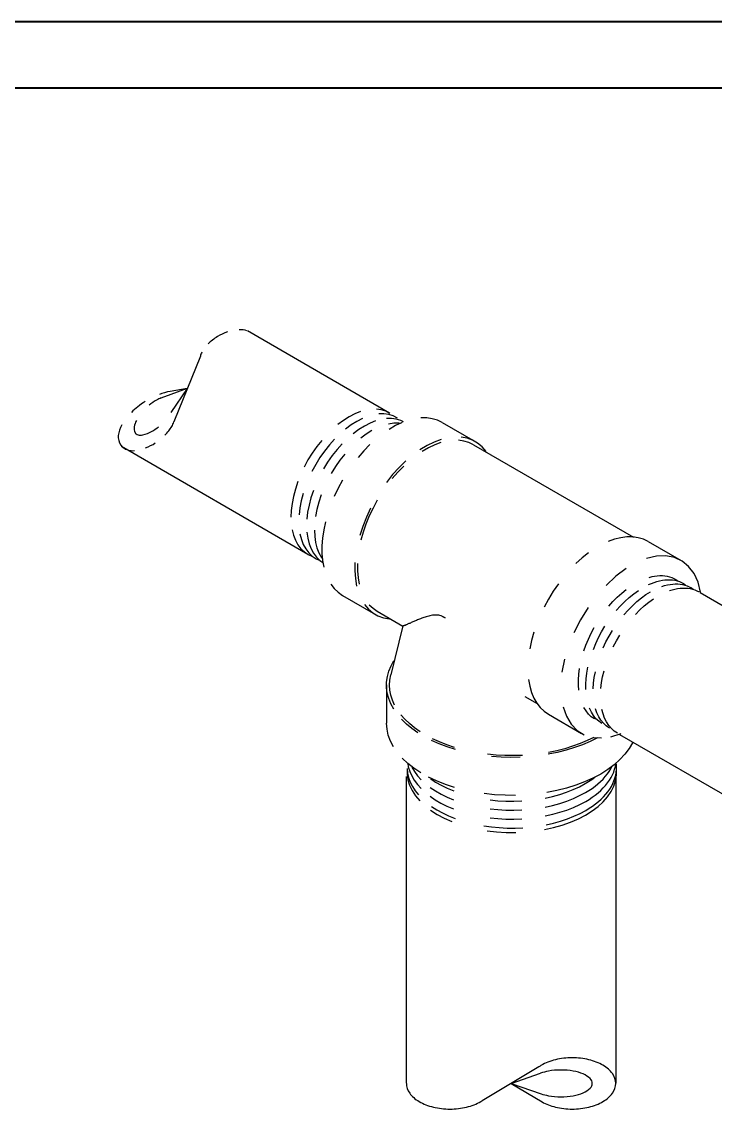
# Model space of a CAD drawing. Header units: centimetres. Extents: x 394264 to 551709, y 50011 to 59011.
# Drawn here: x 525244.8 to 525434.8, y 54532.3 to 54833.3 of the extents above; entities that cross this region are included whole.
import ezdxf

# ---------------------------------------------------------------- set-up
doc = ezdxf.new("R2010")
doc.units = ezdxf.units.CM
for name, color, linetype, lineweight in [('-M-YNGN-ZON3', 6, 'SP', 30), ('0-KRCN-DETAY-ÇERÇEVE', 71, 'Continuous', 40), ('0-KRCN-YNG-CIHAZ', 4, 'Continuous', 30)]:
    doc.layers.add(name, color=color, linetype=linetype, lineweight=lineweight)
doc.styles.add('CIZGI', font='tahoma.ttf', dxfattribs={"width": 0.8, "oblique": 20})
doc.linetypes.add('SP', pattern='A,2,-0.1,["SP",CIZGI,S=0.14,R=0.2,X=0,Y=-0.07],-0.255', length=2.355)

# ---------------------------------------------------------------- blocks, each defined once
blk = doc.blocks.new('A$C66BCA59E')
at = {"layer": '0-KRCN-YNG-CIHAZ', "color": 31, "linetype": 'Continuous', "lineweight": -3, "extrusion": (0, 0.816497, 0.57735)}
for p, q in [((673.62, -107.21, 2060.96), (634.66, -84.71, 2078.96)), ((621.77, -91.59, 2012.1), (614.48, -109.64, 2037.63)), ((618.18, -100.48, 2024.66), (610.89, -103.13, 2028.41)), ((618.18, -100.48, 2024.66), (613.49, -101.29, 2025.82)), ((618.18, -100.48, 2024.66), (613.68, -107.07, 2033.99)), ((688.11, -109.81, 2097.5), (697.14, -115.03, 2097.5)), ((651.25, -145.95, 2060.96), (600.12, -116.42, 2069.01)), ((696.65, -115.89, 2097.5), (740.58, -141.26, 2097.5)), ((744.6, -142.43, 2097.5), (753.63, -147.64, 2097.5)), ((758.81, -156.39, 2103.11), (848.78, -208.33, 2176.57)), ((660.75, -157.19, 2097.5), (669.79, -162.41, 2097.5)), ((670.29, -161.54, 2097.5), (677.31, -165.6, 2097.5)), ((688.92, -163.39, 2097.5), (688.19, -162.97, 2097.5)), ((688.19, -162.97, 2097.5), (688.92, -163.39, 2097.5)), ((677.3, -165.59, 2097.5), (673.98, -179.02, 2097.5)), ((672.84, -181.76, 2097.5), (672.84, -192.2, 2097.5)), ((710.72, -184.89, 2097.5), (714.14, -186.86, 2097.5)), ((717.24, -189.8, 2097.5), (726.28, -195.02, 2097.5)), ((736.75, -195.31, 2158.16), (825.65, -246.63, 2230.74)), ((678.28, -290.94, 2293.41), (678.28, -206.85, 2174.48)), ((735.8, -290.94, 2293.41), (735.8, -206.85, 2174.48)), ((714.64, -286.44, 2287.03), (699.04, -295.72, 2300.16)), ((707, -290.98, 2293.46), (715.08, -288.18, 2289.49)), ((707, -290.98, 2293.46), (715.49, -296.06, 2300.64)), ((707, -290.98, 2293.46), (715.23, -293.84, 2297.49))]:
    blk.add_line(p, q, dxfattribs=at)
at = {"layer": '0-KRCN-YNG-CIHAZ', "color": 31, "linetype": 'Continuous', "lineweight": -3}
for p, q in [((662.57, -108.24, 2060.96), (661.01, -109.22, 2060.96)), ((664.13, -107.44, 2060.96), (662.57, -108.24, 2060.96)), ((665.68, -106.83, 2060.96), (664.13, -107.44, 2060.96)), ((671.4, -106.35, 2060.96), (670.06, -106.17, 2060.96)), ((672.13, -107.45, 2060.96), (670.73, -107.47, 2060.96)), ((672.64, -106.73, 2060.96), (671.4, -106.35, 2060.96)), ((673.45, -107.63, 2060.96), (672.13, -107.45, 2060.96)), ((673.78, -107.3, 2060.96), (672.64, -106.73, 2060.96)), ((674.69, -108, 2060.96), (673.45, -107.63, 2060.96)), ((675.83, -108.57, 2060.96), (674.69, -108, 2060.96)), ((661.01, -109.22, 2060.96), (659.46, -110.36, 2060.96)), ((663.1, -110.48, 2060.96), (661.56, -111.62, 2060.96)), ((664.66, -109.51, 2060.96), (663.1, -110.48, 2060.96)), ((666.21, -108.71, 2060.96), (664.66, -109.51, 2060.96)), ((666.75, -110.77, 2060.96), (665.19, -111.74, 2060.96)), ((668.3, -109.98, 2060.96), (666.75, -110.77, 2060.96)), ((669.83, -109.37, 2060.96), (668.3, -109.98, 2060.96)), ((674.19, -108.72, 2060.96), (672.79, -108.74, 2060.96)), ((674.86, -110.02, 2060.96), (673.41, -110.24, 2060.96)), ((675.32, -110.67, 2097.5), (673.54, -111.71, 2097.5)), ((675.51, -108.9, 2060.96), (674.19, -108.72, 2060.96)), ((676.25, -110, 2060.96), (674.86, -110.02, 2060.96)), ((677.1, -109.84, 2097.5), (675.32, -110.67, 2097.5)), ((676.75, -109.28, 2060.96), (675.51, -108.9, 2060.96)), ((676.69, -110.06, 2060.79), (676.25, -110, 2060.96)), ((677.51, -109.66, 2060.69), (676.75, -109.28, 2060.96)), ((683.84, -108.55, 2097.5), (682.24, -108.56, 2097.5)), ((685.36, -108.76, 2097.5), (683.84, -108.55, 2097.5)), ((686.79, -109.18, 2097.5), (685.36, -108.76, 2097.5)), ((688.11, -109.81, 2097.5), (686.79, -109.18, 2097.5)), ((658.57, -114.37, 2060.96), (657.16, -115.95, 2060.96)), ((665.19, -111.74, 2060.96), (663.65, -112.88, 2060.96)), ((667.29, -113.01, 2060.96), (665.75, -114.14, 2060.96)), ((668.83, -112.04, 2060.96), (667.29, -113.01, 2060.96)), ((694.91, -114.11, 2097.5), (693.28, -113.81, 2097.5)), ((696.43, -114.66, 2097.5), (694.91, -114.11, 2097.5)), ((653.7, -116.4, 2060.96), (652.44, -118.2, 2060.96)), ((655.05, -114.7, 2060.96), (653.7, -116.4, 2060.96)), ((657.16, -115.95, 2060.96), (655.82, -117.64, 2060.96)), ((659.27, -117.19, 2060.96), (657.93, -118.88, 2060.96)), ((660.68, -115.62, 2060.96), (659.27, -117.19, 2060.96)), ((668.28, -115.87, 2097.5), (666.62, -117.58, 2097.5)), ((683.96, -116.11, 2097.5), (682, -117.3, 2097.5)), ((684.33, -116.72, 2097.5), (682.61, -117.72, 2097.5)), ((685.91, -115.15, 2097.5), (683.96, -116.11, 2097.5)), ((686.04, -115.92, 2097.5), (684.33, -116.72, 2097.5)), ((687.84, -114.44, 2097.5), (685.91, -115.15, 2097.5)), ((687.73, -115.31, 2097.5), (686.04, -115.92, 2097.5)), ((694, -114.88, 2097.5), (692.54, -114.68, 2097.5)), ((695.37, -115.29, 2097.5), (694, -114.88, 2097.5)), ((696.65, -115.89, 2097.5), (695.37, -115.29, 2097.5)), ((697.82, -115.46, 2097.5), (696.43, -114.66, 2097.5)), ((699.05, -116.49, 2097.5), (697.82, -115.46, 2097.5)), ((700.13, -117.76, 2097.5), (699.05, -116.49, 2097.5)), ((651.28, -120.08, 2060.96), (650.23, -122.02, 2060.96)), ((652.44, -118.2, 2060.96), (651.28, -120.08, 2060.96)), ((654.56, -119.43, 2060.96), (653.4, -121.31, 2060.96)), ((655.82, -117.64, 2060.96), (654.56, -119.43, 2060.96)), ((657.93, -118.88, 2060.96), (656.68, -120.67, 2060.96)), ((660.05, -120.12, 2060.96), (658.8, -121.9, 2060.96)), ((661.38, -118.44, 2060.96), (660.05, -120.12, 2060.96)), ((666.62, -117.58, 2097.5), (665.02, -119.42, 2097.5)), ((678.15, -120.32, 2097.5), (676.29, -122.12, 2097.5)), ((653.4, -121.31, 2060.96), (652.35, -123.24, 2060.96)), ((656.68, -120.67, 2060.96), (655.53, -122.54, 2060.96)), ((658.8, -121.9, 2060.96), (657.65, -123.76, 2060.96)), ((675.94, -123.38, 2097.5), (674.4, -125.15, 2097.5)), ((676.29, -122.12, 2097.5), (674.51, -124.09, 2097.5)), ((677.55, -121.73, 2097.5), (675.94, -123.38, 2097.5)), ((648.49, -126.02, 2060.96), (647.82, -128.04, 2060.96)), ((660.75, -125.6, 2097.5), (659.55, -127.82, 2097.5)), ((674.51, -124.09, 2097.5), (672.83, -126.21, 2097.5)), ((647.82, -128.04, 2060.96), (647.3, -130.05, 2060.96)), ((649.96, -129.25, 2060.96), (649.43, -131.24, 2060.96)), ((652.76, -128.44, 2060.96), (652.09, -130.45, 2060.96)), ((659.55, -127.82, 2097.5), (658.47, -130.09, 2097.5)), ((646.92, -132.02, 2060.96), (646.69, -133.94, 2060.96)), ((647.3, -130.05, 2060.96), (646.92, -132.02, 2060.96)), ((649.43, -131.24, 2060.96), (649.06, -133.21, 2060.96)), ((651.57, -132.44, 2060.96), (651.2, -134.4, 2060.96)), ((652.09, -130.45, 2060.96), (651.57, -132.44, 2060.96)), ((654.23, -131.65, 2060.96), (653.71, -133.64, 2060.96)), ((654.89, -129.65, 2060.96), (654.23, -131.65, 2060.96)), ((670.29, -131.11, 2097.5), (669.13, -133.25, 2097.5)), ((646.69, -133.94, 2060.96), (646.62, -135.78, 2060.96)), ((649.06, -133.21, 2060.96), (648.83, -135.12, 2060.96)), ((651.2, -134.4, 2060.96), (650.97, -136.3, 2060.96)), ((653.71, -133.64, 2060.96), (653.34, -135.59, 2060.96)), ((668.09, -135.43, 2097.5), (667.19, -137.65, 2097.5)), ((668.48, -133.26, 2097.5), (667.32, -135.75, 2097.5)), ((669.13, -133.25, 2097.5), (668.09, -135.43, 2097.5)), ((656.09, -136.99, 2097.5), (655.6, -139.26, 2097.5)), ((666.33, -138.27, 2097.5), (665.51, -140.8, 2097.5)), ((667.32, -135.75, 2097.5), (666.33, -138.27, 2097.5)), ((667.19, -137.65, 2097.5), (666.42, -139.87, 2097.5)), ((646.94, -139.19, 2060.96), (647.33, -140.71, 2060.96)), ((647.33, -140.71, 2060.96), (647.87, -142.1, 2060.96)), ((649.08, -140.35, 2060.96), (649.47, -141.87, 2060.96)), ((650.99, -139.88, 2060.96), (651.23, -141.52, 2060.96)), ((653.05, -139.31, 2060.96), (653.13, -141.05, 2060.96)), ((653.13, -141.05, 2060.96), (653.37, -142.68, 2060.96)), ((655.27, -141.47, 2097.5), (655.11, -143.62, 2097.5)), ((655.6, -139.26, 2097.5), (655.27, -141.47, 2097.5)), ((666.42, -139.87, 2097.5), (665.8, -142.08, 2097.5)), ((737.07, -141.39, 2097.5), (735.35, -141.82, 2097.5)), ((738.73, -141.17, 2097.5), (737.07, -141.39, 2097.5)), ((740.33, -141.17, 2097.5), (738.73, -141.17, 2097.5)), ((741.85, -141.38, 2097.5), (740.33, -141.17, 2097.5)), ((743.28, -141.8, 2097.5), (741.85, -141.38, 2097.5)), ((647.87, -142.1, 2060.96), (648.55, -143.33, 2060.96)), ((648.55, -143.33, 2060.96), (649.36, -144.4, 2060.96)), ((649.36, -144.4, 2060.96), (650.31, -145.3, 2060.96)), ((649.47, -141.87, 2060.96), (650.01, -143.25, 2060.96)), ((650.01, -143.25, 2060.96), (650.69, -144.48, 2060.96)), ((650.69, -144.48, 2060.96), (651.5, -145.55, 2060.96)), ((651.23, -141.52, 2060.96), (651.61, -143.03, 2060.96)), ((651.61, -143.03, 2060.96), (652.15, -144.41, 2060.96)), ((652.15, -144.41, 2060.96), (652.82, -145.63, 2060.96)), ((653.37, -142.68, 2060.96), (653.75, -144.19, 2060.96)), ((653.75, -144.19, 2060.96), (654.29, -145.56, 2060.96)), ((655.11, -143.62, 2097.5), (655.11, -145.69, 2097.5)), ((735.35, -141.82, 2097.5), (733.59, -142.45, 2097.5)), ((744.6, -142.43, 2097.5), (743.28, -141.8, 2097.5)), ((650.31, -145.3, 2060.96), (651.37, -146.01, 2060.96)), ((651.37, -146.01, 2060.96), (652.54, -146.54, 2060.96)), ((651.5, -145.55, 2060.96), (652.44, -146.44, 2060.96)), ((652.44, -146.44, 2060.96), (653.5, -147.15, 2060.96)), ((652.82, -145.63, 2060.96), (653.63, -146.7, 2060.96)), ((653.5, -147.15, 2060.96), (654.66, -147.67, 2060.96)), ((653.63, -146.7, 2060.96), (654.57, -147.59, 2060.96)), ((654.29, -145.56, 2060.96), (654.96, -146.79, 2060.96)), ((654.96, -146.79, 2060.96), (655.25, -147.18, 2060.01)), ((655.11, -145.69, 2097.5), (655.27, -147.65, 2097.5)), ((726.49, -146.93, 2097.5), (724.77, -148.49, 2097.5)), ((728.25, -145.54, 2097.5), (726.49, -146.93, 2097.5)), ((746.87, -146.48, 2097.5), (744.16, -147.1, 2097.5)), ((749.42, -146.39, 2097.5), (746.87, -146.48, 2097.5)), ((751.78, -146.83, 2097.5), (749.42, -146.39, 2097.5)), ((753.88, -147.79, 2097.5), (751.78, -146.83, 2097.5)), ((654.57, -147.59, 2060.96), (655.4, -148.16, 2060.77)), ((655.27, -147.65, 2097.5), (655.6, -149.48, 2097.5)), ((664.18, -148.15, 2097.5), (664.13, -150.44, 2097.5)), ((664.13, -150.44, 2097.5), (664.28, -152.61, 2097.5)), ((664.85, -148.47, 2097.5), (664.85, -150.46, 2097.5)), ((664.85, -150.46, 2097.5), (665.01, -152.35, 2097.5)), ((738.55, -149.87, 2097.5), (735.75, -151.96, 2097.5)), ((755.69, -149.26, 2097.5), (753.88, -147.79, 2097.5)), ((757.16, -151.19, 2097.5), (755.69, -149.26, 2097.5)), ((664.28, -152.61, 2097.5), (664.62, -154.64, 2097.5)), ((665.01, -152.35, 2097.5), (665.33, -154.12, 2097.5)), ((735.75, -151.96, 2097.5), (733.05, -154.46, 2097.5)), ((758.26, -153.55, 2097.5), (757.16, -151.19, 2097.5)), ((657.53, -154.12, 2097.5), (658.47, -155.33, 2097.5)), ((658.47, -155.33, 2097.5), (659.55, -156.36, 2097.5)), ((659.55, -156.36, 2097.5), (660.75, -157.19, 2097.5)), ((718.56, -156.07, 2097.5), (717.24, -158.22, 2097.5)), ((719.99, -154, 2097.5), (718.56, -156.07, 2097.5)), ((758.98, -156.29, 2097.5), (758.26, -153.55, 2097.5)), ((717.24, -158.22, 2097.5), (716.04, -160.44, 2097.5)), ((666.79, -159.66, 2097.5), (667.87, -160.93, 2097.5)), ((667.87, -160.93, 2097.5), (669.11, -161.97, 2097.5)), ((668.09, -159.76, 2097.5), (669.13, -160.74, 2097.5)), ((669.11, -161.97, 2097.5), (670.49, -162.77, 2097.5)), ((669.13, -160.74, 2097.5), (670.29, -161.54, 2097.5)), ((728.14, -160.48, 2097.5), (726.03, -163.87, 2097.5)), ((670.49, -162.77, 2097.5), (672.01, -163.33, 2097.5)), ((672.01, -163.33, 2097.5), (673.64, -163.63, 2097.5)), ((726.03, -163.87, 2097.5), (724.23, -167.42, 2097.5)), ((713.22, -167.31, 2097.5), (712.58, -169.6, 2097.5)), ((712.58, -169.6, 2097.5), (712.09, -171.87, 2097.5)), ((721.65, -174.69, 2097.5), (720.94, -178.26, 2097.5)), ((711.76, -180.26, 2097.5), (712.09, -182.1, 2097.5)), ((712.09, -182.1, 2097.5), (712.58, -183.8, 2097.5)), ((712.58, -183.8, 2097.5), (713.22, -185.35, 2097.5)), ((713.22, -185.35, 2097.5), (714.02, -186.74, 2097.5)), ((714.02, -186.74, 2097.5), (714.96, -187.95, 2097.5)), ((714.96, -187.95, 2097.5), (716.04, -188.97, 2097.5)), ((716.04, -188.97, 2097.5), (717.24, -189.8, 2097.5)), ((721.24, -187.79, 2097.5), (722.16, -190.34, 2097.5)), ((722.16, -190.34, 2097.5), (723.45, -192.5, 2097.5)), ((723.45, -192.5, 2097.5), (725.09, -194.2, 2097.5)), ((725.09, -194.2, 2097.5), (727.05, -195.42, 2097.5)), ((734.38, -195.94, 2097.5), (737.14, -195.05, 2097.5)), ((729.28, -196.12, 2097.5), (731.75, -196.29, 2097.5)), ((678.48, -204.66, 2294.49), (678.45, -206.2, 2294.49)), ((678.48, -204.67, 2294.49), (678.59, -205.92, 2294.49)), ((678.65, -203.28, 2294.95), (678.81, -204.21, 2294.49)), ((678.81, -204.21, 2294.49), (679.19, -205.46, 2294.49)), ((679.8, -204.27, 2294.49), (680.5, -205.46, 2294.49)), ((734.35, -204.71, 2294.49), (734.73, -203.97, 2294.49)), ((735.4, -204.88, 2294.49), (735.6, -204.11, 2294.49)), ((735.6, -204.11, 2294.49), (735.74, -203.34, 2294.49)), ((678.45, -206.2, 2294.49), (678.67, -207.73, 2294.49)), ((678.59, -205.92, 2294.49), (678.87, -207.16, 2294.49)), ((678.87, -207.16, 2294.49), (679.31, -208.39, 2294.49)), ((679.19, -205.46, 2294.49), (679.73, -206.69, 2294.49)), ((679.73, -206.69, 2294.49), (680.43, -207.89, 2294.49)), ((680.5, -205.46, 2294.49), (681.36, -206.62, 2294.49)), ((681.36, -206.62, 2294.49), (682.37, -207.75, 2294.49)), ((684.88, -207.4, 2294.49), (686.3, -208.36, 2294.49)), ((728.26, -208.25, 2294.49), (729.14, -207.66, 2294.49)), ((729.14, -207.66, 2294.49), (729.97, -207.06, 2294.49)), ((731.54, -208.21, 2294.49), (732.21, -207.54, 2294.49)), ((732.21, -207.54, 2294.49), (732.83, -206.86, 2294.49)), ((732.83, -206.86, 2294.49), (733.39, -206.16, 2294.49)), ((733.39, -206.16, 2294.49), (733.9, -205.44, 2294.49)), ((733.9, -205.44, 2294.49), (734.35, -204.71, 2294.49)), ((733.97, -207.86, 2294.49), (734.42, -207.13, 2294.49)), ((734.42, -207.13, 2294.49), (734.81, -206.39, 2294.49)), ((734.81, -206.39, 2294.49), (735.13, -205.64, 2294.49)), ((735.13, -205.64, 2294.49), (735.4, -204.88, 2294.49)), ((735.66, -207.97, 2294.49), (735.92, -206.44, 2294.49)), ((735.92, -206.44, 2294.49), (735.93, -204.9, 2294.49)), ((678.67, -207.73, 2294.49), (679.13, -209.25, 2294.49)), ((679.13, -209.25, 2294.49), (679.84, -210.73, 2294.49)), ((679.31, -208.39, 2294.49), (679.91, -209.59, 2294.49)), ((679.91, -209.59, 2294.49), (680.67, -210.76, 2294.49)), ((680.43, -207.89, 2294.49), (681.29, -209.05, 2294.49)), ((681.29, -209.05, 2294.49), (682.3, -210.18, 2294.49)), ((684.82, -209.84, 2294.49), (686.24, -210.8, 2294.49)), ((686.3, -208.36, 2294.49), (687.84, -209.25, 2294.49)), ((687.84, -209.25, 2294.49), (689.5, -210.07, 2294.49)), ((689.5, -210.07, 2294.49), (691.26, -210.81, 2294.49)), ((722.22, -211.15, 2294.49), (724.03, -210.44, 2294.49)), ((724.03, -210.44, 2294.49), (725.74, -209.66, 2294.49)), ((725.74, -209.66, 2294.49), (727.34, -208.81, 2294.49)), ((727.34, -208.81, 2294.49), (728.26, -208.25, 2294.49)), ((727.39, -211.25, 2294.49), (728.32, -210.69, 2294.49)), ((728.32, -210.69, 2294.49), (729.2, -210.1, 2294.49)), ((729.2, -210.1, 2294.49), (730.03, -209.49, 2294.49)), ((730.03, -209.49, 2294.49), (730.81, -208.86, 2294.49)), ((730.81, -208.86, 2294.49), (731.54, -208.21, 2294.49)), ((730.87, -211.3, 2294.49), (731.6, -210.65, 2294.49)), ((731.6, -210.65, 2294.49), (732.28, -209.98, 2294.49)), ((732.28, -209.98, 2294.49), (732.9, -209.29, 2294.49)), ((732.9, -209.29, 2294.49), (733.46, -208.58, 2294.49)), ((733.46, -208.58, 2294.49), (733.97, -207.86, 2294.49)), ((734.42, -210.95, 2294.49), (735.16, -209.48, 2294.49)), ((735.16, -209.48, 2294.49), (735.66, -207.97, 2294.49)), ((679.84, -210.73, 2294.49), (680.77, -212.17, 2294.49)), ((680.67, -210.76, 2294.49), (681.57, -211.9, 2294.49)), ((680.77, -212.17, 2294.49), (681.94, -213.55, 2294.49)), ((684.76, -212.27, 2294.49), (686.18, -213.23, 2294.49)), ((686.18, -213.23, 2294.49), (687.74, -214.13, 2294.49)), ((686.24, -210.8, 2294.49), (687.79, -211.69, 2294.49)), ((687.79, -211.69, 2294.49), (689.45, -212.51, 2294.49)), ((689.45, -212.51, 2294.49), (691.22, -213.26, 2294.49)), ((701.24, -213.26, 2294.49), (703.39, -213.48, 2294.49)), ((703.39, -213.48, 2294.49), (705.56, -213.6, 2294.49)), ((705.56, -213.6, 2294.49), (707.75, -213.62, 2294.49)), ((707.75, -213.62, 2294.49), (709.92, -213.55, 2294.49)), ((716.31, -212.76, 2294.49), (718.35, -212.31, 2294.49)), ((718.35, -212.31, 2294.49), (720.32, -211.77, 2294.49)), ((720.32, -211.77, 2294.49), (722.22, -211.15, 2294.49)), ((720.36, -214.22, 2294.49), (722.26, -213.6, 2294.49)), ((722.26, -213.6, 2294.49), (724.07, -212.89, 2294.49)), ((724.07, -212.89, 2294.49), (725.79, -212.1, 2294.49)), ((725.79, -212.1, 2294.49), (727.39, -211.25, 2294.49)), ((725.84, -214.55, 2294.49), (727.45, -213.69, 2294.49)), ((727.45, -213.69, 2294.49), (728.38, -213.13, 2294.49)), ((728.38, -213.13, 2294.49), (729.26, -212.54, 2294.49)), ((729.26, -212.54, 2294.49), (730.09, -211.93, 2294.49)), ((730.09, -211.93, 2294.49), (730.87, -211.3, 2294.49)), ((732.25, -213.76, 2294.49), (733.45, -212.38, 2294.49)), ((733.45, -212.38, 2294.49), (734.42, -210.95, 2294.49)), ((684.9, -216.1, 2294.49), (686.68, -217.24, 2294.49)), ((685.14, -215.03, 2294.49), (686.59, -215.96, 2294.49)), ((686.59, -215.96, 2294.49), (688.16, -216.82, 2294.49)), ((687.74, -214.13, 2294.49), (689.4, -214.95, 2294.49)), ((689.4, -214.95, 2294.49), (691.17, -215.7, 2294.49)), ((701.23, -215.71, 2294.49), (703.38, -215.93, 2294.49)), ((703.38, -215.93, 2294.49), (705.56, -216.05, 2294.49)), ((705.56, -216.05, 2294.49), (707.75, -216.07, 2294.49)), ((707.75, -216.07, 2294.49), (709.93, -216, 2294.49)), ((716.34, -215.21, 2294.49), (718.38, -214.76, 2294.49)), ((718.38, -214.76, 2294.49), (720.36, -214.22, 2294.49)), ((718.41, -217.21, 2294.49), (720.39, -216.67, 2294.49)), ((720.39, -216.67, 2294.49), (722.3, -216.04, 2294.49)), ((722.3, -216.04, 2294.49), (724.12, -215.33, 2294.49)), ((724.12, -215.33, 2294.49), (725.84, -214.55, 2294.49)), ((725.91, -216.98, 2294.49), (727.5, -216.13, 2294.49)), ((727.42, -217.41, 2294.49), (729.22, -216.28, 2294.49)), ((729.22, -216.28, 2294.49), (730.84, -215.06, 2294.49)), ((730.84, -215.06, 2294.49), (732.25, -213.76, 2294.49)), ((686.68, -217.24, 2294.49), (688.63, -218.29, 2294.49)), ((688.16, -216.82, 2294.49), (689.84, -217.62, 2294.49)), ((688.63, -218.29, 2294.49), (690.74, -219.23, 2294.49)), ((689.84, -217.62, 2294.49), (691.61, -218.33, 2294.49)), ((701.21, -218.17, 2294.49), (703.37, -218.38, 2294.49)), ((703.37, -218.38, 2294.49), (705.55, -218.5, 2294.49)), ((705.55, -218.5, 2294.49), (707.75, -218.53, 2294.49)), ((707.75, -218.53, 2294.49), (709.94, -218.45, 2294.49)), ((716.36, -217.66, 2294.49), (718.41, -217.21, 2294.49)), ((716.57, -220.08, 2294.49), (718.59, -219.62, 2294.49)), ((718.59, -219.62, 2294.49), (720.54, -219.08, 2294.49)), ((720.54, -219.08, 2294.49), (722.42, -218.46, 2294.49)), ((721.04, -220.16, 2294.49), (723.31, -219.36, 2294.49)), ((722.42, -218.46, 2294.49), (724.22, -217.76, 2294.49)), ((723.31, -219.36, 2294.49), (725.44, -218.44, 2294.49)), ((724.22, -217.76, 2294.49), (725.91, -216.98, 2294.49)), ((725.44, -218.44, 2294.49), (727.42, -217.41, 2294.49)), ((699.49, -220.38, 2294.49), (701.6, -220.67, 2294.49)), ((700.39, -221.74, 2294.49), (703.01, -222.03, 2294.49)), ((701.6, -220.67, 2294.49), (703.74, -220.86, 2294.49)), ((703.01, -222.03, 2294.49), (705.66, -222.19, 2294.49)), ((703.74, -220.86, 2294.49), (705.9, -220.97, 2294.49)), ((705.66, -222.19, 2294.49), (708.32, -222.2, 2294.49)), ((705.9, -220.97, 2294.49), (708.07, -220.98, 2294.49)), ((708.07, -220.98, 2294.49), (710.23, -220.89, 2294.49)), ((716.16, -221.38, 2294.49), (718.65, -220.84, 2294.49)), ((718.65, -220.84, 2294.49), (721.04, -220.16, 2294.49))]:
    blk.add_line(p, q, dxfattribs=at)
at = {"layer": '0-KRCN-YNG-CIHAZ', "color": 31, "linetype": 'Continuous', "lineweight": -3, "extrusion": (-5.71e-14, 1.119e-13, -1)}
for p, q in [((744.9, -152.25, 2180.09), (745.64, -152.06, 2180.09)), ((745.64, -152.06, 2180.09), (746.37, -151.92, 2180.09)), ((746.37, -151.92, 2180.09), (747.09, -151.82, 2180.09)), ((747.09, -151.82, 2180.09), (747.8, -151.78, 2180.09)), ((747.8, -151.78, 2180.09), (748.49, -151.78, 2180.09)), ((748.49, -151.78, 2180.09), (749.16, -151.84, 2180.09)), ((749.16, -151.84, 2180.09), (749.81, -151.94, 2180.09)), ((749.81, -151.94, 2180.09), (750.44, -152.09, 2180.09)), ((750.44, -152.09, 2180.09), (751.04, -152.29, 2180.09)), ((751.04, -152.29, 2180.09), (751.63, -152.54, 2180.09)), ((751.63, -152.54, 2180.09), (752.18, -152.83, 2180.09)), ((752.18, -152.83, 2180.09), (752.71, -153.17, 2180.09))]:
    blk.add_line(p, q, dxfattribs=at)
at = {"layer": '0-KRCN-YNG-CIHAZ', "color": 31, "linetype": 'Continuous', "lineweight": -3, "extrusion": (-7.96e-14, 1.487e-13, -1)}
for p, q in [((746.24, -153.62, 2180.09), (747, -153.38, 2180.09)), ((747, -153.38, 2180.09), (747.74, -153.19, 2180.09)), ((747.74, -153.19, 2180.09), (748.48, -153.05, 2180.09)), ((748.48, -153.05, 2180.09), (749.2, -152.96, 2180.09)), ((749.2, -152.96, 2180.09), (749.91, -152.91, 2180.09)), ((749.91, -152.91, 2180.09), (750.6, -152.92, 2180.09)), ((750.6, -152.92, 2180.09), (751.27, -152.97, 2180.09)), ((751.27, -152.97, 2180.09), (751.92, -153.07, 2180.09)), ((751.92, -153.07, 2180.09), (752.56, -153.22, 2180.09)), ((752.56, -153.22, 2180.09), (753.16, -153.42, 2180.09)), ((753.16, -153.42, 2180.09), (753.75, -153.67, 2180.09)), ((744.71, -154.24, 2180.09), (745.48, -153.91, 2180.09)), ((745.48, -153.91, 2180.09), (746.24, -153.62, 2180.09)), ((753.75, -153.67, 2180.09), (754.31, -153.97, 2180.09)), ((754.31, -153.97, 2180.09), (754.84, -154.31, 2180.09))]:
    blk.add_line(p, q, dxfattribs=at)
at = {"layer": '0-KRCN-YNG-CIHAZ', "color": 31, "linetype": 'Continuous', "lineweight": -3, "extrusion": (2.65e-14, 3.72e-14, -1)}
for p, q in [((737.33, -156.6, 2180.09), (738.57, -155.59, 2180.09)), ((733.79, -160.19, 2180.09), (734.93, -158.91, 2180.09)), ((734.93, -158.91, 2180.09), (736.11, -157.71, 2180.09)), ((736.11, -157.71, 2180.09), (737.33, -156.6, 2180.09)), ((728.18, -169.19, 2180.09), (728.94, -167.59, 2180.09)), ((728.94, -167.59, 2180.09), (729.77, -166.01, 2180.09)), ((726.92, -172.44, 2180.09), (727.51, -170.81, 2180.09)), ((727.51, -170.81, 2180.09), (728.18, -169.19, 2180.09)), ((725.54, -178.83, 2180.09), (725.74, -177.28, 2180.09)), ((725.44, -180.34, 2180.09), (725.54, -178.83, 2180.09)), ((725.44, -181.8, 2180.09), (725.44, -180.34, 2180.09)), ((725.55, -183.19, 2180.09), (725.44, -181.8, 2180.09)), ((727.56, -188.89, 2180.09), (726.97, -187.95, 2180.09)), ((728.24, -189.73, 2180.09), (727.56, -188.89, 2180.09)), ((729, -190.45, 2180.09), (728.24, -189.73, 2180.09)), ((729.84, -191.05, 2180.09), (729, -190.45, 2180.09))]:
    blk.add_line(p, q, dxfattribs=at)
at = {"layer": '0-KRCN-YNG-CIHAZ', "color": 31, "linetype": 'Continuous', "lineweight": -3, "extrusion": (3.69e-14, 4.38e-14, -1)}
for p, q in [((740.64, -156.74, 2180.09), (741.9, -155.84, 2180.09)), ((737, -160.07, 2180.09), (738.18, -158.86, 2180.09)), ((738.18, -158.86, 2180.09), (739.4, -157.75, 2180.09)), ((739.4, -157.75, 2180.09), (740.64, -156.74, 2180.09)), ((735.85, -161.36, 2180.09), (737, -160.07, 2180.09)), ((730.98, -168.78, 2180.09), (731.82, -167.2, 2180.09)), ((731.82, -167.2, 2180.09), (732.73, -165.65, 2180.09)), ((729.55, -172.02, 2180.09), (730.22, -170.39, 2180.09)), ((730.22, -170.39, 2180.09), (730.98, -168.78, 2180.09)), ((727.77, -178.5, 2180.09), (728.07, -176.91, 2180.09)), ((727.47, -181.58, 2180.09), (727.57, -180.06, 2180.09)), ((727.57, -180.06, 2180.09), (727.77, -178.5, 2180.09)), ((727.48, -183.04, 2180.09), (727.47, -181.58, 2180.09)), ((729.01, -189.21, 2180.09), (728.5, -188.16, 2180.09)), ((729.6, -190.16, 2180.09), (729.01, -189.21, 2180.09)), ((730.28, -191, 2180.09), (729.6, -190.16, 2180.09)), ((731.05, -191.72, 2180.09), (730.28, -191, 2180.09)), ((731.89, -192.33, 2180.09), (731.05, -191.72, 2180.09))]:
    blk.add_line(p, q, dxfattribs=at)
at = {"layer": '0-KRCN-YNG-CIHAZ', "color": 31, "linetype": 'Continuous', "lineweight": -3, "extrusion": (3.15e-14, 3.33e-14, -1)}
for p, q in [((743.98, -156.98, 2180.09), (745.25, -156.19, 2180.09)), ((740.25, -160.02, 2180.09), (741.47, -158.9, 2180.09)), ((741.47, -158.9, 2180.09), (742.72, -157.89, 2180.09)), ((742.72, -157.89, 2180.09), (743.98, -156.98, 2180.09)), ((737.91, -162.52, 2180.09), (739.06, -161.23, 2180.09)), ((739.06, -161.23, 2180.09), (740.25, -160.02, 2180.09)), ((733.02, -169.97, 2180.09), (733.87, -168.38, 2180.09)), ((733.87, -168.38, 2180.09), (734.78, -166.83, 2180.09)), ((732.26, -171.59, 2180.09), (733.02, -169.97, 2180.09)), ((729.6, -181.3, 2180.09), (729.8, -179.73, 2180.09)), ((729.8, -179.73, 2180.09), (730.1, -178.13, 2180.09)), ((729.5, -182.82, 2180.09), (729.6, -181.3, 2180.09)), ((730.54, -189.42, 2180.09), (730.13, -188.26, 2180.09)), ((731.05, -190.47, 2180.09), (730.54, -189.42, 2180.09)), ((731.64, -191.43, 2180.09), (731.05, -190.47, 2180.09)), ((732.33, -192.27, 2180.09), (731.64, -191.43, 2180.09)), ((733.1, -192.99, 2180.09), (732.33, -192.27, 2180.09)), ((733.95, -193.6, 2180.09), (733.1, -192.99, 2180.09))]:
    blk.add_line(p, q, dxfattribs=at)
at = {"layer": '0-KRCN-YNG-CIHAZ', "color": 31, "linetype": 'Continuous', "lineweight": -3, "extrusion": (1.543e-13, -2.965e-13, -1)}
for p, q in [((748.34, -154.76, 2180.09), (749.1, -154.52, 2180.09)), ((749.1, -154.52, 2180.09), (749.85, -154.33, 2180.09)), ((749.85, -154.33, 2180.09), (750.58, -154.19, 2180.09)), ((750.58, -154.19, 2180.09), (751.31, -154.09, 2180.09)), ((751.31, -154.09, 2180.09), (752.02, -154.05, 2180.09)), ((752.02, -154.05, 2180.09), (752.71, -154.05, 2180.09)), ((752.71, -154.05, 2180.09), (753.38, -154.1, 2180.09)), ((753.38, -154.1, 2180.09), (754.04, -154.21, 2180.09)), ((754.04, -154.21, 2180.09), (754.67, -154.36, 2180.09)), ((754.67, -154.36, 2180.09), (755.28, -154.56, 2180.09)), ((755.28, -154.56, 2180.09), (755.87, -154.81, 2180.09)), ((755.87, -154.81, 2180.09), (756.43, -155.1, 2180.09)), ((756.43, -155.1, 2180.09), (756.97, -155.45, 2180.09))]:
    blk.add_line(p, q, dxfattribs=at)
at = {"layer": '0-KRCN-YNG-CIHAZ', "color": 31, "linetype": 'Continuous', "lineweight": -3, "extrusion": (-1e-13, 1.86e-13, -1)}
for p, q in [((750.43, -155.9, 2180.09), (751.18, -155.66, 2180.09)), ((751.18, -155.66, 2180.09), (751.93, -155.47, 2180.09)), ((751.93, -155.47, 2180.09), (752.67, -155.32, 2180.09)), ((752.67, -155.32, 2180.09), (753.39, -155.23, 2180.09)), ((753.39, -155.23, 2180.09), (754.1, -155.18, 2180.09)), ((754.1, -155.18, 2180.09), (754.8, -155.18, 2180.09)), ((754.8, -155.18, 2180.09), (755.47, -155.24, 2180.09)), ((755.47, -155.24, 2180.09), (756.13, -155.34, 2180.09)), ((756.13, -155.34, 2180.09), (756.76, -155.49, 2180.09)), ((756.76, -155.49, 2180.09), (757.38, -155.68, 2180.09)), ((757.38, -155.68, 2180.09), (757.96, -155.93, 2180.09)), ((757.96, -155.93, 2180.09), (758.53, -156.22, 2180.09))]:
    blk.add_line(p, q, dxfattribs=at)
at = {"layer": '0-KRCN-YNG-CIHAZ', "color": 31, "linetype": 'Continuous', "lineweight": -3, "extrusion": (-2e-14, -2.68e-14, -1)}
for p, q in [((743.52, -160.08, 2180.09), (744.78, -159.05, 2180.09)), ((744.78, -159.05, 2180.09), (746.06, -158.13, 2180.09)), ((741.09, -162.43, 2180.09), (742.29, -161.2, 2180.09)), ((742.29, -161.2, 2180.09), (743.52, -160.08, 2180.09)), ((735.86, -169.67, 2180.09), (736.78, -168.1, 2180.09)), ((735.01, -171.27, 2180.09), (735.86, -169.67, 2180.09)), ((731.81, -181.12, 2180.09), (732.1, -179.51, 2180.09)), ((732.1, -179.51, 2180.09), (732.49, -177.87, 2180.09)), ((731.62, -182.7, 2180.09), (731.81, -181.12, 2180.09)), ((732.22, -189.69, 2180.09), (731.89, -188.44, 2180.09)), ((732.65, -190.84, 2180.09), (732.22, -189.69, 2180.09)), ((733.17, -191.89, 2180.09), (732.65, -190.84, 2180.09)), ((733.79, -192.84, 2180.09), (733.17, -191.89, 2180.09)), ((734.49, -193.67, 2180.09), (733.79, -192.84, 2180.09)), ((735.29, -194.38, 2180.09), (734.49, -193.67, 2180.09)), ((736.16, -194.97, 2180.09), (735.29, -194.38, 2180.09))]:
    blk.add_line(p, q, dxfattribs=at)
at = {"layer": '0-KRCN-YNG-CIHAZ', "color": 31, "linetype": 'Continuous', "lineweight": -3, "extrusion": (4e-15, -8.3e-15, -1)}
for p, q in [((673.47, -177.97, 2097.5), (674.07, -176.5, 2097.5)), ((674.07, -176.5, 2097.5), (674.86, -175.06, 2097.5)), ((672.86, -180.97, 2097.5), (673.07, -179.46, 2097.5)), ((673.07, -179.46, 2097.5), (673.47, -177.97, 2097.5)), ((672.86, -182.48, 2097.5), (672.86, -180.97, 2097.5)), ((673.05, -183.99, 2097.5), (672.86, -182.48, 2097.5)), ((673.45, -185.48, 2097.5), (673.05, -183.99, 2097.5)), ((674.03, -186.96, 2097.5), (673.45, -185.48, 2097.5)), ((674.82, -188.4, 2097.5), (674.03, -186.96, 2097.5)), ((678.27, -192.47, 2097.5), (676.94, -191.16, 2097.5)), ((679.76, -193.71, 2097.5), (678.27, -192.47, 2097.5)), ((681.42, -194.88, 2097.5), (679.76, -193.71, 2097.5)), ((687.24, -197.91, 2097.5), (685.17, -196.99, 2097.5)), ((689.43, -198.74, 2097.5), (687.24, -197.91, 2097.5)), ((726.6, -198.13, 2097.5), (724.38, -198.94, 2097.5)), ((728.7, -197.23, 2097.5), (726.6, -198.13, 2097.5)), ((730.68, -196.24, 2097.5), (728.7, -197.23, 2097.5)), ((691.72, -199.47, 2097.5), (689.43, -198.74, 2097.5)), ((704.24, -201.53, 2097.5), (701.64, -201.34, 2097.5)), ((706.86, -201.6, 2097.5), (704.24, -201.53, 2097.5)), ((709.47, -201.56, 2097.5), (706.86, -201.6, 2097.5)), ((719.66, -200.25, 2097.5), (717.19, -200.74, 2097.5)), ((722.06, -199.65, 2097.5), (719.66, -200.25, 2097.5)), ((724.38, -198.94, 2097.5), (722.06, -199.65, 2097.5))]:
    blk.add_line(p, q, dxfattribs=at)
at = {"layer": '0-KRCN-YNG-CIHAZ', "color": 31, "linetype": 'Continuous', "lineweight": -3, "extrusion": (2.9e-15, -6.4e-15, -1)}
for p, q in [((673.64, -181.8, 2097.5), (673.72, -180.41, 2097.5)), ((673.72, -180.41, 2097.5), (673.98, -179.02, 2097.5)), ((673.73, -183.2, 2097.5), (673.64, -181.8, 2097.5)), ((674, -184.59, 2097.5), (673.73, -183.2, 2097.5)), ((674.44, -185.96, 2097.5), (674, -184.59, 2097.5)), ((675.04, -187.31, 2097.5), (674.44, -185.96, 2097.5)), ((677.85, -191.16, 2097.5), (676.76, -189.92, 2097.5)), ((679.1, -192.35, 2097.5), (677.85, -191.16, 2097.5)), ((680.49, -193.49, 2097.5), (679.1, -192.35, 2097.5)), ((682.02, -194.57, 2097.5), (680.49, -193.49, 2097.5)), ((687.37, -197.39, 2097.5), (685.47, -196.53, 2097.5)), ((689.37, -198.17, 2097.5), (687.37, -197.39, 2097.5)), ((691.46, -198.87, 2097.5), (689.37, -198.17, 2097.5)), ((723.88, -198.57, 2097.5), (721.74, -199.22, 2097.5)), ((725.93, -197.83, 2097.5), (723.88, -198.57, 2097.5)), ((727.88, -197.01, 2097.5), (725.93, -197.83, 2097.5)), ((729.73, -196.12, 2097.5), (727.88, -197.01, 2097.5)), ((702.91, -200.98, 2097.5), (700.53, -200.75, 2097.5)), ((705.32, -201.11, 2097.5), (702.91, -200.98, 2097.5)), ((707.73, -201.13, 2097.5), (705.32, -201.11, 2097.5)), ((710.15, -201.06, 2097.5), (707.73, -201.13, 2097.5)), ((719.52, -199.78, 2097.5), (717.25, -200.25, 2097.5)), ((721.74, -199.22, 2097.5), (719.52, -199.78, 2097.5))]:
    blk.add_line(p, q, dxfattribs=at)
at = {"layer": '0-KRCN-YNG-CIHAZ', "color": 31, "linetype": 'Continuous', "lineweight": -3, "extrusion": (-6.6e-15, 3.3e-15, -1)}
for p, q in [((672.96, -193.87, 2097.5), (672.84, -192.2, 2097.5)), ((673.32, -195.53, 2097.5), (672.96, -193.87, 2097.5)), ((673.93, -197.16, 2097.5), (673.32, -195.53, 2097.5)), ((674.77, -198.76, 2097.5), (673.93, -197.16, 2097.5)), ((740.25, -197.6, 2097.5), (739.35, -199.19, 2097.5)), ((738.21, -200.73, 2097.5), (736.86, -202.21, 2097.5)), ((739.35, -199.19, 2097.5), (738.21, -200.73, 2097.5)), ((678.64, -203.24, 2097.5), (677.14, -201.81, 2097.5)), ((680.35, -204.58, 2097.5), (678.64, -203.24, 2097.5)), ((682.26, -205.85, 2097.5), (680.35, -204.58, 2097.5)), ((735.29, -203.61, 2097.5), (733.53, -204.94, 2097.5)), ((736.86, -202.21, 2097.5), (735.29, -203.61, 2097.5)), ((686.57, -208.07, 2097.5), (684.33, -207.01, 2097.5)), ((729.45, -207.31, 2097.5), (727.17, -208.34, 2097.5)), ((731.58, -206.17, 2097.5), (729.45, -207.31, 2097.5)), ((733.53, -204.94, 2097.5), (731.58, -206.17, 2097.5)), ((688.96, -209.01, 2097.5), (686.57, -208.07, 2097.5)), ((691.48, -209.84, 2097.5), (688.96, -209.01, 2097.5)), ((719.54, -210.71, 2097.5), (716.8, -211.25, 2097.5)), ((722.2, -210.04, 2097.5), (719.54, -210.71, 2097.5)), ((724.75, -209.25, 2097.5), (722.2, -210.04, 2097.5)), ((727.17, -208.34, 2097.5), (724.75, -209.25, 2097.5)), ((702.47, -211.85, 2097.5), (699.62, -211.55, 2097.5)), ((705.35, -212.01, 2097.5), (702.47, -211.85, 2097.5)), ((708.24, -212.03, 2097.5), (705.35, -212.01, 2097.5))]:
    blk.add_line(p, q, dxfattribs=at)
at = {"layer": '0-KRCN-YNG-CIHAZ', "color": 31, "linetype": 'Continuous', "lineweight": -3}
for points, elevation in [([(688.19, -162.97), (687.84, -162.82), (687.49, -162.71), (687.14, -162.64), (686.79, -162.59), (686.44, -162.58), (686.09, -162.58), (685.75, -162.61), (685.4, -162.65), (685.06, -162.71), (684.72, -162.78), (684.39, -162.87), (684.06, -162.96), (683.73, -163.05), (683.41, -163.16), (683.09, -163.26), (682.78, -163.37), (682.48, -163.48), (682.18, -163.6), (681.89, -163.71), (681.6, -163.82), (681.32, -163.94), (681.05, -164.05), (680.79, -164.16), (680.53, -164.27), (680.29, -164.37), (680.05, -164.48), (679.82, -164.58), (679.59, -164.67), (679.38, -164.77), (679.18, -164.86), (678.98, -164.94), (678.8, -165.02), (678.62, -165.1), (678.46, -165.17), (678.3, -165.24), (678.16, -165.3), (678.03, -165.36), (677.9, -165.41), (677.79, -165.45), (677.69, -165.49), (677.6, -165.52), (677.52, -165.55), (677.46, -165.57), (677.4, -165.59), (677.36, -165.6), (677.33, -165.6), (677.31, -165.6)], 2097.5), ([(727.5, -216.13), (728.43, -215.56), (729.32, -214.98), (730.15, -214.37), (730.94, -213.73), (731.67, -213.08), (732.35, -212.41), (732.97, -211.72), (733.53, -211.01), (734.04, -210.29), (734.49, -209.56), (734.88, -208.81), (735.21, -208.06), (735.47, -207.29), (735.68, -206.52), (735.82, -205.75), (735.9, -204.97), (735.91, -204.2), (735.86, -203.42)], 2294.49)]:
    blk.add_lwpolyline(points, dxfattribs=dict(at, elevation=elevation))
at = {"layer": '0-KRCN-YNG-CIHAZ', "color": 31, "linetype": 'Continuous', "lineweight": -3, "extrusion": (0, 0.816497, 0.57735), "elevation": 1086.54}
for points in [[(-735.68, 2040.6, 0.096722), (-734.77, 2035.93, 0.097741), (-732.18, 2031.99, 0.099217), (-728.3, 2029.35, 0.100287), (-723.74, 2028.42, 0.100287), (-719.19, 2029.35, 0.099217), (-715.3, 2031.99, 0.020454), (-714.64, 2032.73, 0.096722)], [(-729.25, 2040.6, 0.128983), (-728.65, 2038.28, 0.106339), (-726.73, 2036.12, 0.084788), (-724.04, 2034.77, 0.074033), (-720.63, 2034.26, 0.074033), (-717.23, 2034.77, 0.066121), (-715.08, 2035.74, 0.106339)], [(-678.29, 2040.6, 0.096722), (-679.2, 2045.27, 0.097741), (-681.78, 2049.21, 0.099217), (-685.67, 2051.85, 0.100287), (-690.22, 2052.77, 0.100287), (-694.78, 2051.85, 0.099217), (-698.66, 2049.21, 0.011198), (-699.04, 2048.81, 0.096722)], [(-715.23, 2045.54, 0.061353), (-717.23, 2046.43, 0.074033), (-720.63, 2046.94, 0.074033), (-724.04, 2046.43, 0.084788), (-726.73, 2045.08, 0.106339), (-728.65, 2042.92, 0.128983), (-729.25, 2040.6, 0.128983)], [(-715.49, 2049.4, 0.093588), (-719.19, 2051.85, 0.100287), (-723.74, 2052.77, 0.100287), (-728.3, 2051.85, 0.099217), (-732.18, 2049.21, 0.097741), (-734.77, 2045.27, 0.096722), (-735.68, 2040.6, 0.096722)]]:
    blk.add_lwpolyline(points, format="xyb", dxfattribs=at)
at = {"layer": '0-KRCN-YNG-CIHAZ', "color": 31, "linetype": 'Continuous', "lineweight": -3, "extrusion": (0, 0.816497, 0.57735)}
for centre, radius, start, end in [((-640.27, 1699.44, 1086.9), 18.91, 316.7812, 330), ((-635.53, 1694.98, 1086.9), 12.41, 300.443, 316.7812), ((-632.76, 1686.83, 1086.9), 3.6, 240, 276.1453), ((-634.05, 1697.56, 1086.9), 12.41, 343.2188, 351.6419), ((-616.8, 1723.51, 1086.9), 11.45, 286.7548, 303.1714), ((-630.06, 1738.22, 1086.9), 31.41, 318.168, 330), ((-620.34, 1727.61, 1086.9), 15.24, 313.9368, 325.541), ((-614.99, 1722.05, 1086.9), 7.53, 301.4161, 313.9368), ((-618.83, 1734.53, 1086.9), 19.6, 341.832, 356.8286), ((-611.12, 1730.07, 1086.9), 7.53, 354.5941, 16.0755), ((-618.8, 1730.8, 1086.9), 15.24, 342.9899, 354.5941), ((-597.76, 1720.66, 1086.9), 15.24, 133.9368, 145.541), ((-591.66, 1721.54, 1086.9), 23.53, 150, 161.1), ((-600.38, 1724.53, 1086.9), 14.32, 161.1, 169.983), ((-610.69, 1734.08, 1086.9), 11.45, 356.8286, 20.683), ((-605.39, 1731.72, 1086.9), 1.57, 16.0755, 64.2655), ((-605.39, 1731.72, 1086.9), 1.57, 64.2655, 112.4555), ((-603.11, 1726.21, 1086.9), 7.53, 112.4555, 133.9368), ((-604.03, 1736.6, 1086.9), 4.32, 20.683, 60), ((-603.21, 1738.01, 1086.9), 2.69, 60, 101.1702), ((-598.6, 1727.6, 1086.9), 14.32, 124.6554, 138.9)]:
    blk.add_arc(centre, radius, start, end, dxfattribs=at)

msp = doc.modelspace()

# ---------------------------------------------------------------- linework, layer by layer
at = {"layer": '0-KRCN-DETAY-ÇERÇEVE', "elevation": -2010.95}
for points in [[(527547.4, 54833.28), (524671.91, 54833.28), (524671.91, 53388.35), (527547.4, 53388.35)], [(524690.01, 53399.83), (524690.01, 54815.18), (527529.31, 54815.18), (527529.31, 53399.83)]]:
    msp.add_lwpolyline(points, close=True, dxfattribs=at)

# ---------------------------------------------------------------- block references
at = {"layer": '-M-YNGN-ZON3'}
msp.add_blockref('A$C66BCA59E', (524671.91, 54833.28, -2010.95), dxfattribs=at)

doc.saveas('drawing.dxf')
